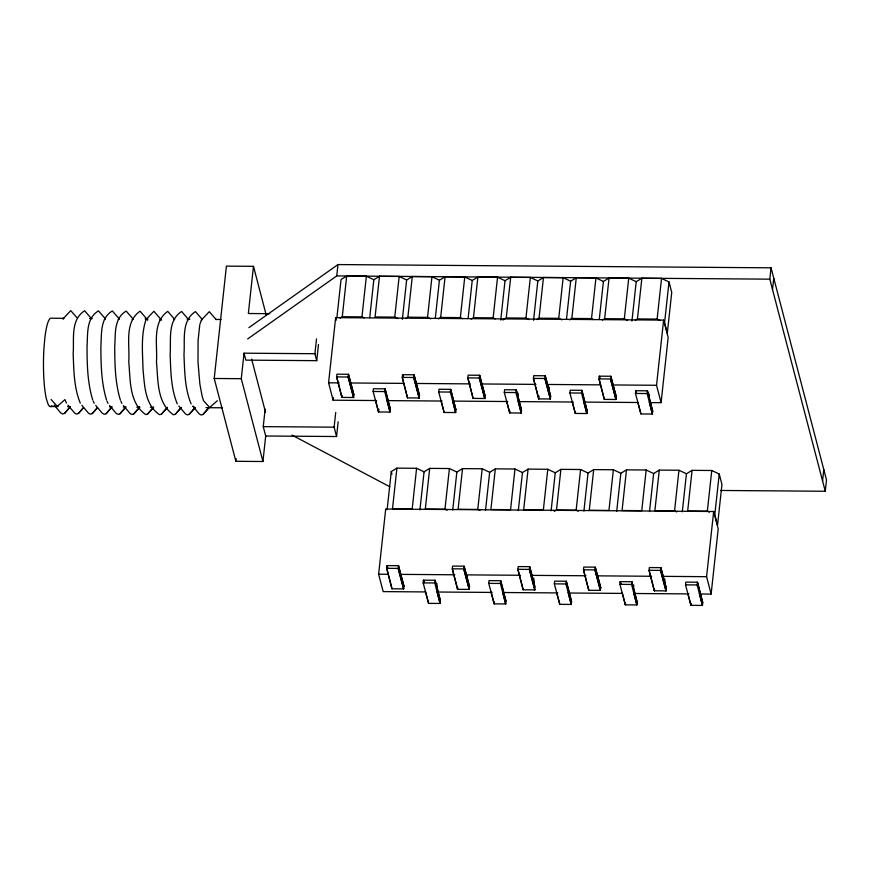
<?xml version="1.0" encoding="UTF-8"?>
<svg xmlns="http://www.w3.org/2000/svg" width="870" height="870" viewBox="0 0 870 870"><rect width="100%" height="100%" fill="white"/><g stroke="black" fill="none" stroke-linecap="round" stroke-linejoin="round"><path stroke-width="1.3" d="M265.143 409.183L263.24 426.637L265.698 436L262.925 461.502L235.868 461.307L214.216 378.483L226.417 266.133L253.475 266.329L266.187 314.973M262.925 461.502L241.273 378.689L244.035 353.187L314.907 353.72L316.724 360.669L245.862 360.137L244.035 353.187M253.475 266.329L248.352 313.515L269.743 313.678M235.868 461.307L236.161 458.631M314.907 353.72L316.517 338.952M316.724 360.669L318.474 344.563M247.667 338.963L336.744 275.91L337.973 264.567L771.048 267.819L826.5 479.914L825.271 491.256L720.73 490.462M376.547 400.537L333.123 400.211L328.577 382.811L335.657 317.637L663.614 320.106L668.16 337.506L661.08 402.679L650.423 402.592L647.421 390.804L635.785 390.717L635.481 393.457L640.929 413.946L652.402 414.033L652.696 411.292L647.421 390.804L647.128 393.544L652.402 414.033L649.314 402.049M336.918 317.528L341.051 279.487L346.695 276.051L366.379 276.203L373.839 279.727L379.494 276.301L399.167 276.453L406.638 279.977L412.293 276.551L431.966 276.693L439.437 280.227L445.081 276.791L464.765 276.943L472.236 280.466L477.88 277.041L497.553 277.182L505.024 280.716L510.679 277.28L530.352 277.432L537.823 280.966L543.467 277.53L563.151 277.682L570.622 281.206L576.266 277.78L595.95 277.921L603.41 281.456L609.065 278.019L628.738 278.172L636.209 281.695L641.864 278.269L661.537 278.422L669.008 281.945L671.738 292.385L667.323 333.047L664.593 322.607L669.008 281.945M333.123 400.211L333.417 397.557M340.018 318.094L342.28 316.713L346.695 276.051M265.698 436L336.56 436.533L334.113 427.17L335.722 412.402M336.56 436.533L338.169 421.765M342.138 395.589L341.943 397.416L353.579 397.503L353.883 394.773L348.435 374.285L336.962 374.198L336.668 376.928L341.943 397.416L336.668 376.928L348.141 377.014L353.579 397.503L348.141 377.014L348.435 374.285L353.883 394.773M364.095 317.876L361.953 316.865L366.379 276.203M369.706 317.767L373.839 279.727M379.494 276.301L375.079 316.963L394.752 317.115L397.96 318.627M373.121 391.489L373.415 388.749L385.062 388.836L390.336 409.324L390.032 412.065L378.559 411.978L373.121 391.489L384.757 391.576L390.032 412.065L386.954 400.08M378.852 409.237L378.559 411.978L375.372 399.993M384.757 391.576L385.062 388.836L390.336 409.324M394.752 317.115L399.167 276.453M402.364 319.323L406.638 279.977M425.234 591.926L383.17 591.611L378.624 574.211L385.704 509.037L713.661 511.506L718.207 528.906L711.127 594.069L700.47 593.992L697.468 582.204L685.832 582.117L685.527 584.857L690.965 605.346L702.449 605.433L702.742 602.692L697.468 582.204L697.174 584.944L702.449 605.433L699.36 593.449M405.616 318.583L407.867 317.213L412.293 276.551M387.139 509.602L391.272 471.562L396.916 468.136L416.599 468.277L424.071 471.812L429.715 468.375L449.398 468.528L456.859 472.051L462.514 468.625L482.187 468.767L489.658 472.301L495.313 468.865L514.986 469.017L522.457 472.551L528.101 469.115L547.785 469.267L555.245 472.791L560.9 469.365L580.573 469.506L588.044 473.041L593.699 469.604L613.372 469.756L620.843 473.28L626.487 469.854L646.171 470.007L653.642 473.53L659.286 470.104L678.959 470.246L686.43 473.78L692.085 470.344L711.758 470.496L719.229 474.019L721.959 484.459L717.543 525.121L714.814 514.681L719.229 474.019M396.916 468.136L392.5 508.798L412.184 508.939L416.599 468.277M430.748 318.866L427.551 317.354L431.966 276.693M419.471 395.263L419.177 397.992L407.53 397.905L402.255 377.417L402.549 374.687L414.033 374.774L419.471 395.263L414.033 374.774L413.728 377.504L419.177 397.992L413.728 377.504L402.255 377.417L407.53 397.905M403.919 586.162L403.626 588.903L391.989 588.816L386.704 568.327L387.009 565.598L398.482 565.685L403.919 586.162L398.482 565.685L398.188 568.414L403.626 588.903L398.188 568.414L386.704 568.327L391.989 588.816M435.304 318.268L439.437 280.227M438.404 318.822L440.666 317.452L445.081 276.791M419.938 509.842L424.071 471.812M429.715 468.375L425.299 509.037L444.972 509.189L447.115 510.201M438.708 391.978L439.013 389.249L450.649 389.336L455.923 409.813L455.63 412.554L444.146 412.467L438.708 391.978L450.355 392.065L455.63 412.554L452.541 400.57M423.168 582.889L423.462 580.149L435.109 580.236L440.383 600.724L440.079 603.454L428.605 603.378L423.168 582.889L434.804 582.976L440.079 603.454L437.001 591.48M450.355 392.065L450.649 389.336L455.923 409.813M462.481 318.616L460.35 317.604L464.765 276.943M434.804 582.976L435.109 580.236L440.383 600.724M444.972 509.189L449.398 468.528M437.012 583.737L436.696 586.413M468.103 318.507L472.236 280.466M471.203 319.072L473.465 317.702L477.88 277.041M452.726 510.092L456.859 472.051M462.514 468.625L458.098 509.287L477.771 509.428L479.903 510.44M457.772 587.489L457.576 589.305L469.213 589.392L469.517 586.663L464.08 566.174L452.596 566.087L452.302 568.817L457.576 589.305L452.302 568.817L463.775 568.904L469.213 589.392L463.775 568.904L464.08 566.174L469.517 586.663M495.269 318.855L493.138 317.854L497.553 277.182M485.058 395.752L484.764 398.493L473.117 398.406L467.842 377.917L468.147 375.177L479.62 375.264L485.058 395.752L479.62 375.264L479.326 378.004L484.764 398.493L479.326 378.004L467.842 377.917L473.117 398.406M477.771 509.428L482.187 468.767M500.75 320.062L505.024 280.716M502.871 320.008L506.264 317.952L510.679 277.28M485.525 510.342L489.658 472.301M495.313 468.865L490.887 509.537L510.57 509.679L514.986 469.017M504.306 392.468L504.6 389.738L516.247 389.825L521.521 410.314L521.217 413.043L509.744 412.956L504.306 392.468L515.943 392.555L521.217 413.043L518.139 401.059M488.755 583.379L489.049 580.638L500.696 580.725L505.97 601.213L505.677 603.954L494.193 603.867L488.755 583.379L500.402 583.465L505.677 603.954L502.588 591.97M509.94 411.14L509.744 412.956L506.557 400.972M515.943 392.555L516.247 389.825L521.521 410.314M494.388 602.04L494.193 603.867L491.017 591.883M529.134 319.605L525.937 318.094L530.352 277.432M518.15 393.316L517.835 396.002M500.402 583.465L500.696 580.725L505.97 601.213M533.549 320.312L537.823 280.966M536.79 319.562L539.052 318.192L543.467 277.53M518.324 510.581L522.457 472.551M528.101 469.115L523.686 509.776L543.358 509.929L547.785 469.267M539.008 396.154L538.715 398.895L550.351 398.982L550.656 396.241L545.218 375.764L533.734 375.677L533.44 378.406L538.715 398.895L533.44 378.406L544.914 378.493L550.351 398.982L544.914 378.493L545.218 375.764L550.656 396.241M549.035 390.064L549.329 387.389M561.933 319.856L558.736 318.344L563.151 277.682M533.778 578.3L534.811 589.882L523.164 589.795L517.889 569.317L518.194 566.577L529.667 566.664L535.104 587.152M566.49 319.246L570.622 281.206M569.589 319.812L571.851 318.442L576.266 277.78M551.112 510.831L555.245 472.791M554.223 511.397L556.485 510.027L560.9 469.365M569.893 392.968L570.187 390.228L581.834 390.315L587.109 410.803L586.815 413.533L575.331 413.446L569.893 392.968L581.541 393.055L586.815 413.533L583.726 401.559M554.353 583.868L554.647 581.138L566.283 581.225L571.557 601.714L571.264 604.443L559.791 604.356L554.353 583.868L565.989 583.955L571.264 604.443L568.175 592.459M575.527 411.63L575.331 413.446L572.155 401.472M581.541 393.055L581.834 390.315L587.109 410.803M593.666 319.594L591.524 318.583L595.95 277.921M565.989 583.955L566.283 581.225L571.557 601.714M578.289 511.179L576.157 510.168L580.573 469.506M599.278 319.497L603.41 281.456M602.388 320.062L604.65 318.681L609.065 278.019M583.911 511.081L588.044 473.041M593.699 469.604L589.273 510.266L608.957 510.418L613.372 469.756M627.52 320.345L624.323 318.833L628.738 278.172M616.243 396.742L615.949 399.471L604.302 399.384L599.028 378.896L599.332 376.166L610.805 376.253L616.243 396.742L610.805 376.253L610.512 378.983L615.949 399.471L610.512 378.983L599.028 378.896L604.302 399.384M600.702 587.641L600.398 590.382L588.762 590.295L583.487 569.807L583.781 567.066L595.254 567.153L600.702 587.641L595.254 567.153L594.96 569.893L600.398 590.382L594.96 569.893L583.487 569.807L588.762 590.295M631.935 321.052L636.209 281.695M635.187 320.301L637.438 318.931L641.864 278.269M616.71 511.321L620.843 473.28M626.487 469.854L622.072 510.516L641.755 510.668L646.171 470.007M619.94 584.357L620.234 581.628L631.881 581.715L637.155 602.203L636.862 604.933L625.378 604.846L619.94 584.357L631.576 584.444L636.862 604.933L633.773 592.959M625.573 603.03L625.378 604.846L622.202 592.872M660.319 320.595L657.122 319.083L661.537 278.422M649.335 394.306L649.02 396.981M631.576 584.444L631.881 581.715L637.155 602.203M633.49 587.892L633.784 585.216M661.08 402.679L656.535 385.279L663.614 320.106M649.509 511.571L653.642 473.53M659.286 470.104L654.871 510.766L674.544 510.907L676.675 511.919M654.544 588.957L654.349 590.784L665.996 590.871L666.289 588.142L660.852 567.653L649.368 567.566L649.074 570.296L654.349 590.784L649.074 570.296L660.558 570.383L665.996 590.871L660.558 570.383L660.852 567.653L666.289 588.142M664.963 579.279L664.647 581.965M674.544 510.907L678.959 470.246M682.297 511.821L686.43 473.78M692.085 470.344L687.67 511.005L707.343 511.158L709.474 512.169M691.171 603.519L690.965 605.346L687.789 593.362M707.343 511.158L711.758 470.496M711.127 594.069L706.581 576.679L713.661 511.506M825.271 491.256L769.809 279.161L771.048 267.819M772.516 289.514L773.745 278.172M822.563 480.903L823.792 469.561M199.752 324.88L198.088 340.453L198.012 362.159L199.882 384.192L202.123 396.089L203.482 400.635L209.67 407.486L217.337 400.733M200.024 323.868L201.394 320.062L209.289 311.678L216.162 319.594M119.19 318.866L112.317 310.949C99.778 318.453 101.768 334.134 100.887 346.554C100.909 364.421 101.311 382.669 106.51 399.906M133.045 318.964L126.172 311.058C113.633 318.55 115.612 334.232 114.742 346.651C114.764 364.519 115.166 382.778 120.364 400.004M167.41 407.367L161.461 414.163L159.591 414.707C144.703 404.778 144.659 385.301 143.006 369.358C142.658 352.894 140.733 335.505 145.986 319.649L146.856 319.192L147.715 320.051L140.026 311.155C123.964 322.531 130.022 344.89 128.749 361.648C130.533 379.853 128.858 402.788 145.736 414.599L147.606 414.055L153.566 407.269M174.598 319.279L167.736 311.362C151.674 322.737 157.731 345.096 156.459 361.855C158.242 380.06 156.567 402.995 173.445 414.805L175.316 414.272L181.264 407.475L175.316 414.272M188.453 319.388L181.591 311.471C167.17 320.812 171.281 339.855 170.128 354.384C170.814 370.957 170.825 388.281 177.262 403.832M202.308 319.486L195.435 311.58C181.025 320.921 185.136 339.952 183.972 354.481C184.668 371.055 184.679 388.379 191.117 403.941M145.986 319.649L153.881 311.264L161.57 320.16M70.448 406.638L64.489 413.435L62.618 413.979L60.77 412.945L54.157 405.072M83.477 407.682L78.344 413.544L76.473 414.076L74.613 413.043L68.012 405.181M97.331 407.791L92.198 413.642L90.328 414.185L88.468 413.152L81.867 405.279M111.186 407.899L106.053 413.75L104.182 414.283L102.323 413.261L95.722 405.387M125.03 407.997L119.908 413.848L118.037 414.392L116.178 413.359L109.576 405.485M139.711 407.16L133.762 413.957L131.881 414.49L130.032 413.467L123.42 405.594M195.119 407.584L189.171 414.37L187.3 414.914L185.44 413.881L178.839 406.007M208.974 407.682L203.025 414.479L201.155 415.012L199.295 413.979L192.694 406.116L194.314 406.986M64.489 413.435L70.383 406.703M78.344 413.544L83.389 407.769M92.198 413.642L97.244 407.878M106.053 413.75L111.099 407.976M119.908 413.848L125.791 407.127M133.762 413.957L139.646 407.225M147.606 414.055L153.501 407.334M161.461 414.163L167.355 407.432M189.171 414.37L195.054 407.638M203.025 414.479L208.909 407.747M248.896 327.631L337.973 264.567M63.738 318.561L62.868 319.029L70.764 310.633L76.799 317.572M104.433 319.333L105.303 318.877M118.276 319.442L119.157 318.985M132.131 319.551L133.012 319.083M159.841 319.758L160.711 319.29M173.695 319.856L174.565 319.399M187.55 319.964L188.42 319.497M201.394 320.062L202.275 319.605M336.744 275.91L769.809 279.161M342.28 316.713L361.953 316.865M407.867 317.213L427.551 317.354M440.666 317.452L460.35 317.604M473.465 317.702L493.138 317.854M506.264 317.952L525.937 318.094M539.052 318.192L558.736 318.344M571.851 318.442L591.524 318.583M604.65 318.681L624.323 318.833M637.438 318.931L657.122 319.083M63.749 318.311L51.537 318.224A44.229 7.297 -89.6 0 0 44.859 337.93L43.946 348.294A44.229 7.297 -89.6 0 0 46.458 399.221L48.133 404.289A44.229 7.297 -89.6 0 0 51.895 405.703M89.512 318.507L92.22 318.529M145.116 318.92L147.835 318.942M187.159 319.236L189.867 319.257M215.64 319.453L221.067 319.497M214.216 378.483L241.273 378.689M328.577 382.811L339.202 382.898M350.719 382.985L403.441 383.376M416.306 383.474L470.387 383.877M481.893 383.964L535.974 384.377M547.491 384.453L600.213 384.855M613.078 384.953L656.535 385.279M635.481 393.457L647.128 393.544M388.063 400.624L442.134 401.037M453.651 401.113L507.732 401.527M519.238 401.614L573.319 402.016M584.836 402.103L637.558 402.495M49.992 406.507L58.127 406.562M67.621 406.638L70.34 406.66M109.663 406.953L112.382 406.975M123.225 407.051L125.943 407.073M136.786 407.149L139.504 407.171M150.347 407.258L153.066 407.28M205.951 407.671L222.231 407.791M263.24 426.637L334.113 427.17M556.485 510.027L576.157 510.168M378.624 574.211L387.922 574.287M400.755 574.374L454.836 574.787M466.353 574.874L520.434 575.277M523.164 589.795L517.889 569.317L529.373 569.404L534.811 589.882L529.373 569.404L529.667 566.664L531.94 575.364L586.021 575.766M597.538 575.853L651.608 576.266M663.125 576.353L706.581 576.679M533.462 580.975L531.94 575.364M685.527 584.857L697.174 584.944M438.099 592.024L492.181 592.426M503.697 592.514L557.779 592.927M569.284 593.014L622.017 593.405M634.882 593.503L688.953 593.905M292.059 435.141L389.814 486.743M51.102 399.493L57.289 406.344L64.956 399.591L66.435 403.006M105.335 318.757L98.473 310.851C85.934 318.344 87.913 334.026 87.033 346.445C87.054 364.312 87.468 382.572 92.655 399.798M91.48 318.659L84.618 310.742C70.198 320.084 74.309 339.126 73.156 353.655C73.852 370.228 73.863 387.552 80.29 403.104M120.854 401.146L121.854 403.419M107.01 401.037L108 403.31M93.155 400.939L94.145 403.212M637.743 401.962L640.929 413.946M556.604 592.372L559.791 604.356M440.97 400.483L444.146 412.467M425.419 591.393L428.605 603.378M650.423 402.592L652.696 411.292M700.47 593.992L702.742 602.692M391.272 471.562L391.957 474.172M335.657 317.637L336.309 320.127M251.647 359.147L265.513 412.206M636.438 393.196L635.785 390.717L636.427 393.196M620.897 584.096L620.234 581.628L620.886 584.096M424.114 582.617L423.462 580.149L424.103 582.617M599.974 378.646L599.332 376.166L599.963 378.646M403.201 377.178L402.549 374.687L403.191 377.178M387.661 568.077L387.009 565.598L387.65 568.077"/></g></svg>
